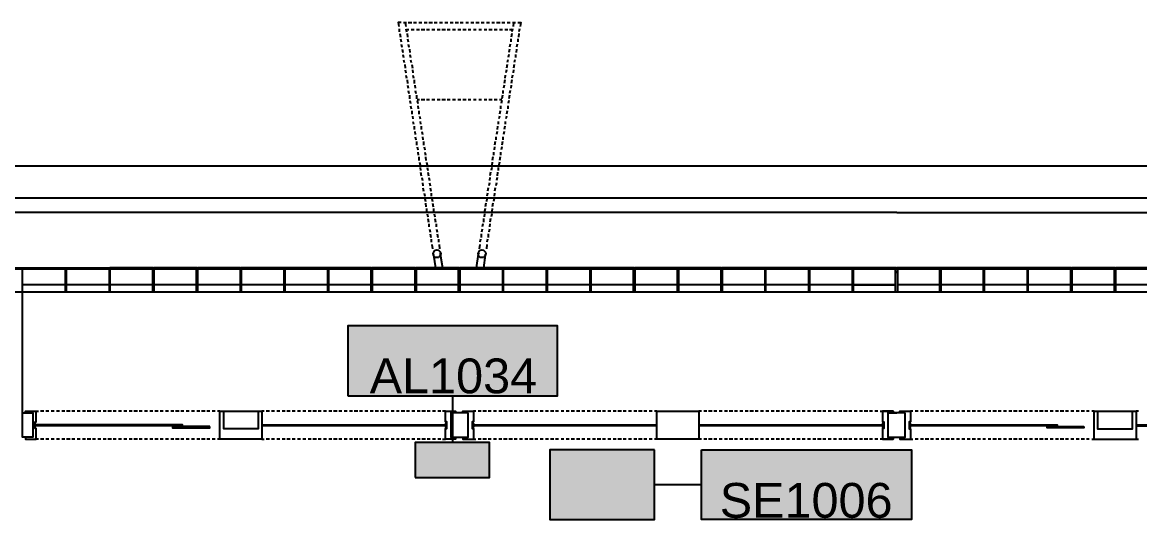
# Model space of a CAD drawing. Header units: inches. Extents: x 6 to 332, y 4 to 234.
# Drawn here: x 79.01 to 110.96, y 142.22 to 156.42 of the extents above; entities that cross this region are included whole.
import ezdxf

# ---------------------------------------------------------------- set-up
doc = ezdxf.new("R2010")
doc.units = ezdxf.units.IN
doc.header["$MEASUREMENT"] = 0
for name, color, linetype, true_color in [('PDF_BASE', 7, 'Continuous', 0x767676), ('PDF_COM_ALIMENTAÇÃO', 7, 'Continuous', 0xbe1e2d), ('PDF_COM_SERVIÇOS', 7, 'Continuous', 0x7bc143), ('PDF_Text', 7, 'Continuous', 0x767676)]:
    doc.layers.add(name, color=color, linetype=linetype, true_color=true_color)
doc.styles.add('PDF Arial', font='arial.ttf')

msp = doc.modelspace()

# ---------------------------------------------------------------- linework, layer by layer
at = {"layer": 'PDF_BASE', "lineweight": 25}
for points in [[(89.842, 156.423), (89.757, 156.423), (89.774, 156.305)], [(89.791, 156.237), (89.791, 156.152)], [(89.91, 156.423), (89.994, 156.423)], [(89.96, 156.423), (89.977, 156.305)], [(89.977, 156.237), (89.994, 156.152)], [(89.994, 156.22), (90.062, 156.22)], [(90.045, 156.423), (90.147, 156.423)], [(90.13, 156.22), (90.214, 156.22)], [(90.198, 156.423), (90.282, 156.423)], [(90.282, 156.22), (90.367, 156.22)], [(90.35, 156.423), (90.435, 156.423)], [(90.418, 156.22), (90.519, 156.22)], [(90.502, 156.423), (90.587, 156.423)], [(90.57, 156.22), (90.655, 156.22)], [(90.638, 156.423), (90.739, 156.423)], [(90.722, 156.22), (90.807, 156.22)], [(90.79, 156.423), (90.875, 156.423)], [(90.875, 156.22), (90.96, 156.22)], [(90.943, 156.423), (91.027, 156.423)], [(91.01, 156.22), (91.112, 156.22)], [(91.095, 156.423), (91.18, 156.423)], [(91.163, 156.22), (91.247, 156.22)], [(91.247, 156.423), (91.332, 156.423)], [(91.315, 156.22), (91.4, 156.22)], [(91.383, 156.423), (91.484, 156.423)], [(91.468, 156.22), (91.552, 156.22)], [(91.535, 156.423), (91.62, 156.423)], [(91.603, 156.22), (91.705, 156.22)], [(91.688, 156.423), (91.772, 156.423)], [(91.755, 156.22), (91.84, 156.22)], [(91.84, 156.423), (91.925, 156.423)], [(91.908, 156.22), (91.992, 156.22)], [(91.975, 156.423), (92.077, 156.423)], [(92.06, 156.22), (92.145, 156.22)], [(92.128, 156.423), (92.213, 156.423)], [(92.213, 156.22), (92.297, 156.22)], [(92.28, 156.423), (92.365, 156.423)], [(92.348, 156.22), (92.45, 156.22)], [(92.433, 156.423), (92.517, 156.423)], [(92.5, 156.22), (92.585, 156.22)], [(92.568, 156.423), (92.67, 156.423)], [(92.653, 156.22), (92.737, 156.22)], [(92.721, 156.423), (92.805, 156.423)], [(92.805, 156.22), (92.89, 156.22)], [(92.873, 156.423), (92.958, 156.423)], [(92.941, 156.22), (93.025, 156.22)], [(93.025, 156.237), (93.008, 156.152)], [(93.025, 156.423), (93.11, 156.423)], [(93.059, 156.423), (93.042, 156.305)], [(93.178, 156.423), (93.262, 156.423), (93.245, 156.305)], [(93.229, 156.237), (93.212, 156.152)], [(89.808, 156.102), (89.825, 156)], [(89.825, 155.949), (89.842, 155.864)], [(90.011, 156.102), (90.028, 156)], [(90.028, 155.949), (90.045, 155.864)], [(92.975, 155.949), (92.975, 155.864)], [(93.008, 156.102), (92.991, 156)], [(93.178, 155.949), (93.178, 155.864)], [(93.212, 156.102), (93.195, 156)], [(89.842, 155.797), (89.859, 155.712)], [(89.876, 155.661), (89.893, 155.56)], [(90.045, 155.797), (90.062, 155.712)], [(90.079, 155.661), (90.096, 155.56)], [(92.941, 155.661), (92.924, 155.56)], [(92.958, 155.797), (92.941, 155.712)], [(93.144, 155.661), (93.127, 155.56)], [(93.161, 155.797), (93.144, 155.712)], [(89.893, 155.509), (89.91, 155.424)], [(89.91, 155.356), (89.927, 155.272)], [(90.096, 155.509), (90.113, 155.424)], [(90.113, 155.356), (90.13, 155.272)], [(92.89, 155.356), (92.873, 155.272)], [(92.924, 155.509), (92.907, 155.424)], [(93.093, 155.356), (93.076, 155.272)], [(93.11, 155.509), (93.11, 155.424)], [(89.944, 155.221), (89.96, 155.119)], [(89.96, 155.069), (89.977, 154.984)], [(90.147, 155.221), (90.164, 155.119)], [(90.164, 155.069), (90.181, 154.984)], [(92.856, 155.069), (92.839, 154.984)], [(92.873, 155.221), (92.856, 155.119)], [(93.059, 155.069), (93.042, 154.984)], [(93.076, 155.221), (93.059, 155.119)], [(89.977, 154.916), (89.994, 154.832)], [(90.011, 154.781), (90.028, 154.679)], [(90.028, 154.628), (90.045, 154.544)], [(90.181, 154.916), (90.198, 154.832)], [(90.214, 154.781), (90.214, 154.679)], [(90.231, 154.628), (90.248, 154.544)], [(92.788, 154.628), (92.771, 154.544)], [(92.805, 154.781), (92.788, 154.679)], [(92.822, 154.916), (92.805, 154.832)], [(92.991, 154.628), (92.975, 154.544)], [(93.008, 154.781), (92.991, 154.679)], [(93.025, 154.916), (93.008, 154.832)], [(90.045, 154.476), (90.062, 154.391)], [(90.079, 154.34), (90.079, 154.239)], [(90.248, 154.476), (90.265, 154.391)], [(90.282, 154.34), (90.282, 154.239)], [(92.737, 154.34), (92.721, 154.239)], [(92.754, 154.476), (92.754, 154.391)], [(92.941, 154.34), (92.924, 154.239)], [(92.958, 154.476), (92.941, 154.391)], [(90.096, 154.188), (90.113, 154.103)], [(90.113, 154.036), (90.13, 153.951)], [(90.299, 154.222), (90.367, 154.222)], [(90.299, 154.188), (90.316, 154.103)], [(90.316, 154.036), (90.333, 153.951)], [(90.418, 154.222), (90.519, 154.222)], [(90.57, 154.222), (90.655, 154.222)], [(90.722, 154.222), (90.807, 154.222)], [(90.875, 154.222), (90.96, 154.222)], [(91.01, 154.222), (91.112, 154.222)], [(91.163, 154.222), (91.247, 154.222)], [(91.315, 154.222), (91.4, 154.222)], [(91.468, 154.222), (91.552, 154.222)], [(91.603, 154.222), (91.705, 154.222)], [(91.755, 154.222), (91.84, 154.222)], [(91.908, 154.222), (91.992, 154.222)], [(92.06, 154.222), (92.145, 154.222)], [(92.213, 154.222), (92.297, 154.222)], [(92.348, 154.222), (92.45, 154.222)], [(92.5, 154.222), (92.585, 154.222)], [(92.653, 154.222), (92.721, 154.222)], [(92.687, 154.036), (92.687, 153.951)], [(92.721, 154.188), (92.704, 154.103)], [(92.89, 154.036), (92.89, 153.951)], [(92.924, 154.188), (92.907, 154.103)], [(90.147, 153.9), (90.147, 153.799)], [(90.164, 153.748), (90.181, 153.663)], [(90.35, 153.9), (90.35, 153.799)], [(90.367, 153.748), (90.384, 153.663)], [(92.653, 153.748), (92.636, 153.663)], [(92.67, 153.9), (92.653, 153.799)], [(92.856, 153.748), (92.839, 153.663)], [(92.873, 153.9), (92.856, 153.799)], [(90.181, 153.595), (90.198, 153.511)], [(90.214, 153.46), (90.214, 153.358)], [(90.384, 153.595), (90.401, 153.511)], [(90.418, 153.46), (90.418, 153.358)], [(92.602, 153.46), (92.585, 153.358)], [(92.619, 153.595), (92.619, 153.511)], [(92.805, 153.46), (92.788, 153.358)], [(92.822, 153.595), (92.822, 153.511)], [(90.231, 153.308), (90.248, 153.223)], [(90.248, 153.155), (90.265, 153.07)], [(90.282, 153.02), (90.282, 152.918)], [(90.435, 153.308), (90.452, 153.223)], [(90.452, 153.155), (90.468, 153.07)], [(90.485, 153.02), (90.485, 152.918)], [(92.534, 153.02), (92.517, 152.918)], [(92.551, 153.155), (92.551, 153.07)], [(92.585, 153.308), (92.568, 153.223)], [(92.737, 153.02), (92.721, 152.918)], [(92.754, 153.155), (92.754, 153.07)], [(92.788, 153.308), (92.771, 153.223)], [(90.299, 152.867), (90.316, 152.783)], [(90.316, 152.715), (90.333, 152.63)], [(90.502, 152.867), (90.519, 152.783)], [(90.519, 152.715), (90.536, 152.63)], [(92.483, 152.715), (92.483, 152.63)], [(92.517, 152.867), (92.5, 152.783)], [(92.687, 152.715), (92.687, 152.63)], [(92.721, 152.867), (92.704, 152.783)], [(90.35, 152.579), (90.35, 152.478)], [(90.367, 152.427), (90.384, 152.342)], [(90.536, 152.579), (90.553, 152.478)], [(90.57, 152.427), (90.587, 152.342)], [(92.45, 152.427), (92.433, 152.342)], [(92.467, 152.579), (92.45, 152.478)], [(92.653, 152.427), (92.636, 152.342)], [(92.67, 152.579), (92.653, 152.478)], [(29.204, 152.325), (104.015, 152.325), (166.499, 152.325), (228.999, 152.325), (303.793, 152.325)], [(90.384, 152.275), (90.401, 152.19)], [(90.401, 152.139), (90.418, 152.038)], [(90.587, 152.275), (90.604, 152.19)], [(90.604, 152.139), (90.621, 152.038)], [(92.399, 152.139), (92.382, 152.038)], [(92.433, 152.275), (92.416, 152.19)], [(92.602, 152.139), (92.585, 152.038)], [(92.619, 152.275), (92.619, 152.19)], [(90.435, 151.987), (90.452, 151.902)], [(90.452, 151.834), (90.468, 151.75)], [(90.638, 151.987), (90.655, 151.902)], [(90.655, 151.834), (90.672, 151.75)], [(92.365, 151.834), (92.348, 151.75)], [(92.382, 151.987), (92.365, 151.902)], [(92.568, 151.834), (92.551, 151.75)], [(92.585, 151.987), (92.568, 151.902)], [(90.468, 151.699), (90.485, 151.597)], [(90.502, 151.546), (90.519, 151.462)], [(90.672, 151.699), (90.689, 151.597)], [(90.706, 151.546), (90.706, 151.462)], [(92.314, 151.546), (92.297, 151.462)], [(92.331, 151.699), (92.314, 151.597)], [(92.517, 151.546), (92.5, 151.462)], [(92.534, 151.699), (92.517, 151.597)], [(65.187, 151.411), (104.015, 151.411), (134.071, 151.411)], [(90.519, 151.394), (90.536, 151.309)], [(90.536, 151.259), (90.553, 151.157)], [(90.57, 151.106), (90.57, 151.022)], [(90.722, 151.394), (90.739, 151.309)], [(90.739, 151.259), (90.756, 151.157)], [(90.773, 151.106), (90.773, 151.022)], [(92.246, 151.106), (92.229, 151.022)], [(92.263, 151.259), (92.246, 151.157)], [(92.297, 151.394), (92.28, 151.309)], [(92.45, 151.106), (92.433, 151.022)], [(92.467, 151.259), (92.45, 151.157)], [(92.5, 151.394), (92.483, 151.309)], [(29.204, 151.005), (104.015, 151.005)], [(90.587, 150.954), (90.604, 150.869)], [(90.604, 150.818), (90.621, 150.717)], [(90.79, 150.954), (90.807, 150.869)], [(90.807, 150.818), (90.824, 150.717)], [(92.196, 150.818), (92.196, 150.717)], [(92.229, 150.954), (92.213, 150.869)], [(92.399, 150.818), (92.382, 150.717)], [(92.433, 150.954), (92.416, 150.869)], [(104.015, 150.988), (166.499, 150.988), (228.999, 150.988), (303.793, 150.988)], [(90.638, 150.666), (90.638, 150.581)], [(90.655, 150.514), (90.672, 150.429)], [(90.841, 150.666), (90.841, 150.581)], [(90.858, 150.514), (90.875, 150.429)], [(92.162, 150.514), (92.145, 150.429)], [(92.179, 150.666), (92.162, 150.581)], [(92.365, 150.514), (92.348, 150.429)], [(92.382, 150.666), (92.365, 150.581)], [(90.672, 150.378), (90.689, 150.277)], [(90.706, 150.226), (90.706, 150.141)], [(90.875, 150.378), (90.892, 150.277)], [(90.909, 150.226), (90.909, 150.141)], [(92.111, 150.226), (92.094, 150.141)], [(92.128, 150.378), (92.128, 150.277)], [(92.314, 150.226), (92.297, 150.141)], [(92.331, 150.378), (92.331, 150.277)], [(90.722, 150.073), (90.739, 149.955)], [(90.926, 150.073), (90.943, 149.955)], [(90.96, 149.836), (90.96, 149.802), (91.027, 149.413)], [(92.06, 149.836), (92.043, 149.802), (91.992, 149.413)], [(92.094, 150.073), (92.077, 149.955)], [(92.297, 150.073), (92.28, 149.955)], [(90.756, 149.802), (90.773, 149.769), (90.824, 149.413)], [(92.246, 149.802), (92.246, 149.769), (92.196, 149.413)], [(65.187, 149.379), (104.032, 149.379), (104.032, 148.719), (29.204, 148.719)], [(77.769, 148.719), (77.769, 149.379), (77.769, 149.413), (79.005, 149.413), (79.005, 149.379), (79.005, 149.413), (80.258, 149.413), (80.258, 149.379), (80.258, 149.413), (81.494, 149.413), (81.494, 149.379), (81.494, 148.719)], [(79.022, 149.294), (78.988, 149.294)], [(79.022, 145.264), (79.309, 145.264), (79.309, 144.57), (79.022, 144.57), (79.022, 148.719), (79.022, 149.379)], [(80.241, 149.379), (80.241, 148.719)], [(80.275, 149.294), (80.241, 149.294)], [(80.275, 148.719), (80.275, 149.379)], [(81.528, 149.294), (81.494, 149.294)], [(82.747, 149.379), (82.747, 149.413), (81.511, 149.413), (81.511, 149.379)], [(81.528, 148.719), (81.528, 149.379)], [(82.73, 149.379), (82.73, 148.719)], [(82.781, 149.294), (82.73, 149.294)], [(84, 149.379), (84, 149.413), (82.764, 149.413), (82.764, 149.379)], [(82.781, 148.719), (82.781, 149.379)], [(83.983, 149.379), (83.983, 148.719)], [(84.034, 149.294), (83.983, 149.294)], [(85.253, 149.379), (85.253, 149.413), (84.017, 149.413), (84.017, 149.379)], [(84.034, 148.719), (84.034, 149.379)], [(85.236, 149.379), (85.236, 148.719)], [(85.27, 149.294), (85.236, 149.294)], [(88.995, 149.379), (88.995, 149.413), (87.759, 149.413), (87.759, 149.379), (87.759, 149.413), (86.506, 149.413), (86.506, 149.379), (86.506, 149.413), (85.27, 149.413), (85.27, 149.379), (85.27, 148.719)], [(86.489, 149.379), (86.489, 148.719)], [(86.523, 149.294), (86.489, 149.294)], [(86.523, 148.719), (86.523, 149.379)], [(87.742, 149.379), (87.742, 148.719)], [(87.776, 149.294), (87.742, 149.294)], [(87.776, 148.719), (87.776, 149.379)], [(88.978, 149.379), (88.978, 148.719)], [(89.029, 149.294), (88.978, 149.294)], [(90.248, 149.379), (90.248, 149.413), (89.012, 149.413), (89.012, 149.379)], [(89.029, 148.719), (89.029, 149.379)], [(90.231, 149.379), (90.231, 148.719)], [(90.282, 149.294), (90.231, 149.294)], [(91.501, 149.379), (91.501, 149.413), (90.265, 149.413), (90.265, 149.379)], [(90.282, 148.719), (90.282, 149.379)], [(91.484, 148.719), (91.484, 149.379)], [(91.518, 149.294), (91.484, 149.294)], [(95.244, 148.719), (95.244, 149.379), (95.244, 149.413), (94.007, 149.413), (94.007, 149.379), (94.007, 149.413), (92.754, 149.413), (92.754, 149.379), (92.754, 149.413), (91.518, 149.413), (91.518, 149.379), (91.518, 148.719)], [(92.737, 149.379), (92.737, 148.719)], [(92.771, 149.294), (92.737, 149.294)], [(92.771, 148.719), (92.771, 149.379)], [(93.991, 149.379), (93.991, 148.719)], [(94.024, 149.294), (93.991, 149.294)], [(94.024, 148.719), (94.024, 149.379)], [(95.277, 149.294), (95.244, 149.294)], [(96.497, 149.379), (96.497, 149.413), (95.261, 149.413), (95.261, 149.379)], [(95.277, 148.719), (95.277, 149.379)], [(96.48, 149.379), (96.48, 148.719)], [(96.531, 149.294), (96.48, 149.294)], [(97.75, 149.379), (97.75, 149.413), (96.514, 149.413), (96.514, 149.379)], [(96.531, 148.719), (96.531, 149.379)], [(97.733, 149.379), (97.733, 148.719)], [(97.784, 149.294), (97.733, 149.294)], [(99.003, 149.379), (99.003, 149.413), (97.767, 149.413), (97.767, 149.379)], [(97.784, 148.719), (97.784, 149.379)], [(98.986, 149.379), (98.986, 148.719)], [(99.02, 149.294), (98.986, 149.294)], [(102.745, 148.719), (102.745, 149.379), (102.745, 149.413), (101.509, 149.413), (101.509, 149.379), (101.509, 149.413), (100.256, 149.413), (100.256, 149.379), (100.256, 149.413), (99.02, 149.413), (99.02, 149.379), (99.02, 148.719)], [(100.239, 149.379), (100.239, 148.719)], [(100.273, 149.294), (100.239, 149.294)], [(100.273, 148.719), (100.273, 149.379)], [(101.492, 149.379), (101.492, 148.719)], [(101.526, 149.294), (101.492, 149.294)], [(101.526, 148.719), (101.526, 149.379)], [(102.779, 149.294), (102.745, 149.294)], [(103.998, 149.379), (103.998, 149.413), (102.762, 149.413), (102.762, 149.379), (134.071, 149.379)], [(103.998, 149.413), (102.762, 149.413), (102.762, 149.379)], [(102.779, 148.719), (102.779, 149.379)], [(166.515, 148.719), (103.981, 148.719), (103.981, 149.379)], [(104.032, 149.294), (103.981, 149.294)], [(104.032, 149.277), (103.981, 149.277)], [(105.251, 149.379), (105.251, 149.413), (104.015, 149.413), (104.015, 149.379)], [(105.234, 149.379), (105.234, 148.719)], [(105.285, 149.277), (105.234, 149.277)], [(108.993, 148.719), (108.993, 149.379), (108.993, 149.413), (107.757, 149.413), (107.757, 149.379), (107.757, 149.413), (106.504, 149.413), (106.504, 149.379), (106.504, 149.413), (105.268, 149.413), (105.268, 149.379)], [(105.285, 148.719), (105.285, 149.379)], [(106.487, 149.379), (106.487, 148.719)], [(106.521, 149.277), (106.487, 149.277)], [(106.521, 148.719), (106.521, 149.379)], [(107.74, 149.379), (107.74, 148.719)], [(107.774, 149.277), (107.74, 149.277)], [(107.774, 148.719), (107.774, 149.379)], [(109.027, 149.277), (108.993, 149.277)], [(110.246, 149.379), (110.246, 149.413), (109.01, 149.413), (109.01, 149.379)], [(109.027, 148.719), (109.027, 149.379)], [(110.229, 149.379), (110.229, 148.719)], [(110.28, 149.277), (110.229, 149.277)], [(111.499, 149.379), (111.499, 149.413), (110.263, 149.413), (110.263, 149.379)], [(110.28, 148.719), (110.28, 149.379)], [(80.241, 148.922), (79.022, 148.922)], [(81.494, 148.922), (80.275, 148.922)], [(82.73, 148.922), (81.528, 148.922)], [(83.983, 148.922), (82.781, 148.922)], [(85.236, 148.922), (84.034, 148.922)], [(86.489, 148.922), (85.27, 148.922)], [(87.742, 148.922), (86.523, 148.922)], [(88.978, 148.922), (87.776, 148.922)], [(90.231, 148.922), (89.029, 148.922)], [(91.484, 148.922), (90.282, 148.922)], [(92.737, 148.922), (91.518, 148.922)], [(93.991, 148.922), (92.771, 148.922)], [(95.244, 148.922), (94.024, 148.922)], [(96.48, 148.922), (95.277, 148.922)], [(97.733, 148.922), (96.531, 148.922)], [(98.986, 148.922), (97.784, 148.922)], [(100.239, 148.922), (99.02, 148.922)], [(101.492, 148.922), (100.273, 148.922)], [(102.745, 148.922), (101.526, 148.922)], [(105.234, 148.922), (104.032, 148.922)], [(106.487, 148.922), (105.285, 148.922)], [(107.74, 148.922), (106.521, 148.922)], [(108.993, 148.922), (107.774, 148.922)], [(110.229, 148.922), (109.027, 148.922)], [(111.483, 148.922), (110.28, 148.922)], [(79.106, 145.264), (79.106, 145.315), (79.411, 145.315)], [(79.479, 144.519), (79.411, 144.519), (79.411, 144.824), (79.377, 144.824), (79.377, 145.01), (79.411, 145.01), (79.411, 145.315), (79.479, 145.315)], [(79.631, 145.315), (79.53, 145.315)], [(79.767, 145.315), (79.682, 145.315)], [(79.919, 145.315), (79.834, 145.315)], [(80.071, 145.315), (79.987, 145.315)], [(80.224, 145.315), (80.139, 145.315)], [(80.376, 145.315), (80.275, 145.315)], [(80.512, 145.315), (80.427, 145.315)], [(80.664, 145.315), (80.579, 145.315)], [(80.817, 145.315), (80.732, 145.315)], [(80.969, 145.315), (80.867, 145.315)], [(81.104, 145.315), (81.02, 145.315)], [(81.257, 145.315), (81.172, 145.315)], [(81.409, 145.315), (81.325, 145.315)], [(81.562, 145.315), (81.46, 145.315)], [(81.697, 145.315), (81.612, 145.315)], [(81.849, 145.315), (81.765, 145.315)], [(82.002, 145.315), (81.917, 145.315)], [(82.154, 145.315), (82.07, 145.315)], [(82.307, 145.315), (82.205, 145.315)], [(82.442, 145.315), (82.357, 145.315)], [(82.595, 145.315), (82.51, 145.315)], [(82.747, 145.315), (82.662, 145.315)], [(82.899, 145.315), (82.798, 145.315)], [(83.035, 145.315), (82.95, 145.315)], [(83.187, 145.315), (83.103, 145.315)], [(83.34, 145.315), (83.255, 145.315)], [(83.492, 145.315), (83.39, 145.315)], [(83.627, 145.315), (83.543, 145.315)], [(83.78, 145.315), (83.695, 145.315)], [(83.932, 145.315), (83.848, 145.315)], [(84.085, 145.315), (84, 145.315)], [(84.237, 145.315), (84.135, 145.315)], [(84.372, 145.315), (84.288, 145.315)], [(84.525, 145.315), (84.44, 145.315)], [(85.863, 144.519), (84.66, 144.519), (84.66, 145.315), (84.593, 145.315)], [(84.66, 145.315), (85.863, 145.315)], [(84.762, 145.315), (84.762, 144.824), (85.761, 144.824), (85.761, 145.315)], [(85.93, 145.315), (85.863, 145.315), (85.863, 144.519), (85.93, 144.519)], [(86.083, 145.315), (85.981, 145.315)], [(86.218, 145.315), (86.134, 145.315)], [(86.371, 145.315), (86.286, 145.315)], [(86.523, 145.315), (86.438, 145.315)], [(86.675, 145.315), (86.574, 145.315)], [(86.811, 145.315), (86.726, 145.315)], [(86.963, 145.315), (86.879, 145.315)], [(87.116, 145.315), (87.031, 145.315)], [(87.268, 145.315), (87.183, 145.315)], [(87.42, 145.315), (87.319, 145.315)], [(87.556, 145.315), (87.471, 145.315)], [(87.708, 145.315), (87.624, 145.315)], [(87.861, 145.315), (87.776, 145.315)], [(88.013, 145.315), (87.912, 145.315)], [(88.149, 145.315), (88.064, 145.315)], [(88.301, 145.315), (88.216, 145.315)], [(88.453, 145.315), (88.369, 145.315)], [(88.606, 145.315), (88.504, 145.315)], [(88.741, 145.315), (88.657, 145.315)], [(88.894, 145.315), (88.809, 145.315)], [(89.046, 145.315), (88.961, 145.315)], [(89.198, 145.315), (89.097, 145.315)], [(89.351, 145.315), (89.249, 145.315)], [(89.486, 145.315), (89.402, 145.315)], [(89.639, 145.315), (89.554, 145.315)], [(89.791, 145.315), (89.706, 145.315)], [(89.944, 145.315), (89.842, 145.315)], [(90.079, 145.315), (89.994, 145.315)], [(90.231, 145.315), (90.147, 145.315)], [(90.384, 145.315), (90.299, 145.315)], [(90.536, 145.315), (90.435, 145.315)], [(90.672, 145.315), (90.587, 145.315)], [(90.824, 145.315), (90.739, 145.315)], [(90.976, 145.315), (90.892, 145.315)], [(91.027, 144.519), (91.112, 144.519), (91.112, 144.824), (91.146, 144.824), (91.146, 145.01), (91.112, 145.01), (91.112, 145.315), (91.027, 145.315)], [(91.112, 145.315), (91.4, 145.315), (91.4, 145.264)], [(91.603, 145.264), (91.603, 145.315), (91.908, 145.315)], [(91.975, 145.315), (91.908, 145.315), (91.908, 145.01), (91.874, 145.01), (91.874, 144.824), (91.908, 144.824), (91.908, 144.519), (91.975, 144.519)], [(92.128, 145.315), (92.043, 145.315)], [(92.28, 145.315), (92.179, 145.315)], [(92.416, 145.315), (92.331, 145.315)], [(92.568, 145.315), (92.483, 145.315)], [(92.721, 145.315), (92.636, 145.315)], [(92.873, 145.315), (92.771, 145.315)], [(93.025, 145.315), (92.924, 145.315)], [(93.161, 145.315), (93.076, 145.315)], [(93.313, 145.315), (93.229, 145.315)], [(93.466, 145.315), (93.381, 145.315)], [(93.618, 145.315), (93.516, 145.315)], [(93.753, 145.315), (93.669, 145.315)], [(93.906, 145.315), (93.821, 145.315)], [(94.058, 145.315), (93.974, 145.315)], [(94.211, 145.315), (94.109, 145.315)], [(94.346, 145.315), (94.261, 145.315)], [(94.499, 145.315), (94.414, 145.315)], [(94.651, 145.315), (94.566, 145.315)], [(94.803, 145.315), (94.702, 145.315)], [(94.956, 145.315), (94.854, 145.315)], [(95.091, 145.315), (95.007, 145.315)], [(95.244, 145.315), (95.159, 145.315)], [(95.396, 145.315), (95.311, 145.315)], [(95.548, 145.315), (95.447, 145.315)], [(95.684, 145.315), (95.599, 145.315)], [(95.836, 145.315), (95.752, 145.315)], [(95.989, 145.315), (95.904, 145.315)], [(96.141, 145.315), (96.039, 145.315)], [(96.277, 145.315), (96.192, 145.315)], [(96.429, 145.315), (96.344, 145.315)], [(96.581, 145.315), (96.497, 145.315)], [(96.734, 145.315), (96.632, 145.315)], [(96.869, 145.315), (96.785, 145.315)], [(97.022, 145.315), (96.937, 145.315)], [(98.427, 145.315), (98.359, 145.315), (98.359, 144.519), (97.157, 144.519), (97.089, 144.519)], [(97.157, 144.519), (97.157, 145.315), (97.089, 145.315)], [(97.157, 145.315), (98.359, 145.315)], [(98.579, 145.315), (98.495, 145.315)], [(98.732, 145.315), (98.63, 145.315)], [(98.867, 145.315), (98.783, 145.315)], [(99.02, 145.315), (98.935, 145.315)], [(99.172, 145.315), (99.087, 145.315)], [(99.325, 145.315), (99.223, 145.315)], [(99.46, 145.315), (99.375, 145.315)], [(99.612, 145.315), (99.528, 145.315)], [(99.765, 145.315), (99.68, 145.315)], [(99.917, 145.315), (99.816, 145.315)], [(100.053, 145.315), (99.968, 145.315)], [(100.205, 145.315), (100.12, 145.315)], [(100.357, 145.315), (100.273, 145.315)], [(100.51, 145.315), (100.425, 145.315)], [(100.662, 145.315), (100.561, 145.315)], [(100.798, 145.315), (100.713, 145.315)], [(100.95, 145.315), (100.865, 145.315)], [(101.102, 145.315), (101.018, 145.315)], [(101.255, 145.315), (101.153, 145.315)], [(101.39, 145.315), (101.306, 145.315)], [(101.543, 145.315), (101.458, 145.315)], [(101.695, 145.315), (101.61, 145.315)], [(101.848, 145.315), (101.746, 145.315)], [(101.983, 145.315), (101.898, 145.315)], [(102.135, 145.315), (102.051, 145.315)], [(102.288, 145.315), (102.203, 145.315)], [(102.44, 145.315), (102.356, 145.315)], [(102.593, 145.315), (102.491, 145.315)], [(102.728, 145.315), (102.643, 145.315)], [(102.88, 145.315), (102.796, 145.315)], [(103.033, 145.315), (102.948, 145.315)], [(103.185, 145.315), (103.084, 145.315)], [(103.321, 145.315), (103.236, 145.315)], [(103.473, 145.315), (103.388, 145.315)], [(103.541, 145.315), (103.609, 145.315), (103.913, 145.315), (103.913, 145.264), (103.913, 145.315), (103.609, 145.315), (103.609, 145.01), (103.642, 145.01), (103.642, 144.824), (103.609, 144.824), (103.609, 144.519), (103.541, 144.519)], [(103.761, 145.264), (104.015, 145.264)], [(104.1, 145.264), (104.1, 145.315), (104.404, 145.315)], [(104.472, 145.315), (104.404, 145.315), (104.404, 145.01), (104.371, 145.01), (104.371, 144.807), (104.404, 144.807), (104.404, 144.519), (104.472, 144.519)], [(104.625, 145.315), (104.54, 145.315)], [(104.777, 145.315), (104.692, 145.315)], [(104.929, 145.315), (104.828, 145.315)], [(105.065, 145.315), (104.98, 145.315)], [(105.217, 145.315), (105.133, 145.315)], [(105.37, 145.315), (105.285, 145.315)], [(105.522, 145.315), (105.42, 145.315)], [(105.658, 145.315), (105.573, 145.315)], [(105.81, 145.315), (105.725, 145.315)], [(105.962, 145.315), (105.878, 145.315)], [(106.115, 145.315), (106.03, 145.315)], [(106.267, 145.315), (106.166, 145.315)], [(106.403, 145.315), (106.318, 145.315)], [(106.555, 145.315), (106.47, 145.315)], [(106.707, 145.315), (106.623, 145.315)], [(106.86, 145.315), (106.758, 145.315)], [(106.995, 145.315), (106.911, 145.315)], [(107.148, 145.315), (107.063, 145.315)], [(107.3, 145.315), (107.215, 145.315)], [(107.452, 145.315), (107.351, 145.315)], [(107.588, 145.315), (107.503, 145.315)], [(107.74, 145.315), (107.656, 145.315)], [(107.893, 145.315), (107.808, 145.315)], [(108.045, 145.315), (107.96, 145.315)], [(108.198, 145.315), (108.096, 145.315)], [(108.333, 145.315), (108.248, 145.315)], [(108.485, 145.315), (108.401, 145.315)], [(108.638, 145.315), (108.553, 145.315)], [(108.79, 145.315), (108.689, 145.315)], [(108.926, 145.315), (108.841, 145.315)], [(109.078, 145.315), (108.993, 145.315)], [(109.23, 145.315), (109.146, 145.315)], [(109.383, 145.315), (109.281, 145.315)], [(109.518, 145.315), (109.434, 145.315)], [(109.586, 144.519), (109.654, 144.519), (109.654, 145.315), (109.586, 145.315)], [(109.654, 145.315), (110.856, 145.315)], [(109.755, 145.315), (109.755, 144.807), (110.754, 144.807), (110.754, 145.315)], [(110.924, 145.315), (110.856, 145.315), (110.856, 144.519), (110.924, 144.519)], [(79.377, 144.909), (83.594, 144.909), (83.594, 144.926), (79.377, 144.926)], [(80.427, 144.926), (80.427, 144.909)], [(81.494, 144.926), (81.494, 144.909)], [(82.544, 144.926), (82.544, 144.909)], [(85.863, 144.926), (91.112, 144.926)], [(85.863, 144.909), (91.112, 144.909)], [(86.912, 144.926), (86.912, 144.909)], [(87.962, 144.926), (87.962, 144.909)], [(89.029, 144.926), (89.029, 144.909)], [(90.079, 144.926), (90.079, 144.909)], [(91.146, 144.959), (91.112, 144.959), (91.112, 144.858), (91.146, 144.858)], [(91.874, 144.959), (91.908, 144.959), (91.908, 144.858), (91.874, 144.858)], [(91.908, 144.926), (97.157, 144.926)], [(91.908, 144.909), (97.157, 144.909)], [(92.924, 144.926), (92.924, 144.909)], [(93.991, 144.926), (93.991, 144.909)], [(95.04, 144.926), (95.04, 144.909)], [(96.107, 144.926), (96.107, 144.909)], [(98.359, 144.926), (103.609, 144.926)], [(98.359, 144.909), (103.609, 144.909)], [(99.409, 144.926), (99.409, 144.909)], [(100.476, 144.926), (100.476, 144.909)], [(101.526, 144.926), (101.526, 144.909)], [(102.576, 144.926), (102.576, 144.909)], [(103.642, 144.959), (103.609, 144.959), (103.609, 144.858), (103.642, 144.858)], [(104.371, 144.858), (104.404, 144.858), (104.404, 144.959), (104.371, 144.959)], [(104.404, 144.926), (108.604, 144.926), (108.604, 144.892), (104.404, 144.892)], [(105.437, 144.926), (105.437, 144.892)], [(106.487, 144.926), (106.487, 144.892)], [(107.537, 144.926), (107.537, 144.892)], [(110.856, 144.926), (116.105, 144.926)], [(110.856, 144.892), (116.105, 144.892)], [(79.106, 144.57), (79.106, 144.519), (79.411, 144.519)], [(79.631, 144.519), (79.53, 144.519)], [(79.767, 144.519), (79.682, 144.519)], [(79.919, 144.519), (79.834, 144.519)], [(80.071, 144.519), (79.987, 144.519)], [(80.224, 144.519), (80.139, 144.519)], [(80.376, 144.519), (80.275, 144.519)], [(80.512, 144.519), (80.427, 144.519)], [(80.664, 144.519), (80.579, 144.519)], [(80.817, 144.519), (80.732, 144.519)], [(80.969, 144.519), (80.867, 144.519)], [(81.104, 144.519), (81.02, 144.519)], [(81.257, 144.519), (81.172, 144.519)], [(81.409, 144.519), (81.325, 144.519)], [(81.562, 144.519), (81.46, 144.519)], [(81.697, 144.519), (81.612, 144.519)], [(81.849, 144.519), (81.765, 144.519)], [(82.002, 144.519), (81.917, 144.519)], [(82.154, 144.519), (82.07, 144.519)], [(82.307, 144.519), (82.205, 144.519)], [(82.442, 144.519), (82.357, 144.519)], [(82.595, 144.519), (82.51, 144.519)], [(82.747, 144.519), (82.662, 144.519)], [(82.899, 144.519), (82.798, 144.519)], [(83.035, 144.519), (82.95, 144.519)], [(83.187, 144.519), (83.103, 144.519)], [(83.34, 144.519), (83.255, 144.519)], [(83.492, 144.519), (83.39, 144.519)], [(83.627, 144.519), (83.543, 144.519)], [(83.78, 144.519), (83.695, 144.519)], [(83.932, 144.519), (83.848, 144.519)], [(84.085, 144.519), (84, 144.519)], [(84.237, 144.519), (84.135, 144.519)], [(84.372, 144.519), (84.288, 144.519)], [(84.525, 144.519), (84.44, 144.519)], [(84.66, 144.519), (84.593, 144.519)], [(86.083, 144.519), (85.981, 144.519)], [(86.218, 144.519), (86.134, 144.519)], [(86.371, 144.519), (86.286, 144.519)], [(86.523, 144.519), (86.438, 144.519)], [(86.675, 144.519), (86.574, 144.519)], [(86.811, 144.519), (86.726, 144.519)], [(86.963, 144.519), (86.879, 144.519)], [(87.116, 144.519), (87.031, 144.519)], [(87.268, 144.519), (87.183, 144.519)], [(87.42, 144.519), (87.319, 144.519)], [(87.556, 144.519), (87.471, 144.519)], [(87.708, 144.519), (87.624, 144.519)], [(87.861, 144.519), (87.776, 144.519)], [(88.013, 144.519), (87.912, 144.519)], [(88.149, 144.519), (88.064, 144.519)], [(88.301, 144.519), (88.216, 144.519)], [(88.453, 144.519), (88.369, 144.519)], [(88.606, 144.519), (88.504, 144.519)], [(88.741, 144.519), (88.657, 144.519)], [(88.894, 144.519), (88.809, 144.519)], [(89.046, 144.519), (88.961, 144.519)], [(89.198, 144.519), (89.097, 144.519)], [(89.351, 144.519), (89.249, 144.519)], [(89.486, 144.519), (89.402, 144.519)], [(89.639, 144.519), (89.554, 144.519)], [(89.791, 144.519), (89.706, 144.519)], [(89.944, 144.519), (89.842, 144.519)], [(90.079, 144.519), (89.994, 144.519)], [(90.231, 144.519), (90.147, 144.519)], [(90.384, 144.519), (90.299, 144.519)], [(90.536, 144.519), (90.435, 144.519)], [(90.672, 144.519), (90.587, 144.519)], [(90.824, 144.519), (90.739, 144.519)], [(90.976, 144.519), (90.892, 144.519)], [(91.4, 144.57), (91.4, 144.519), (91.112, 144.519)], [(91.603, 144.57), (91.603, 144.519), (91.908, 144.519)], [(92.128, 144.519), (92.043, 144.519)], [(92.28, 144.519), (92.179, 144.519)], [(92.416, 144.519), (92.331, 144.519)], [(92.568, 144.519), (92.483, 144.519)], [(92.721, 144.519), (92.636, 144.519)], [(92.873, 144.519), (92.771, 144.519)], [(93.025, 144.519), (92.924, 144.519)], [(93.161, 144.519), (93.076, 144.519)], [(93.313, 144.519), (93.229, 144.519)], [(93.466, 144.519), (93.381, 144.519)], [(93.618, 144.519), (93.516, 144.519)], [(93.753, 144.519), (93.669, 144.519)], [(93.906, 144.519), (93.821, 144.519)], [(94.058, 144.519), (93.974, 144.519)], [(94.211, 144.519), (94.109, 144.519)], [(94.346, 144.519), (94.261, 144.519)], [(94.499, 144.519), (94.414, 144.519)], [(94.651, 144.519), (94.566, 144.519)], [(94.803, 144.519), (94.702, 144.519)], [(94.956, 144.519), (94.854, 144.519)], [(95.091, 144.519), (95.007, 144.519)], [(95.244, 144.519), (95.159, 144.519)], [(95.396, 144.519), (95.311, 144.519)], [(95.548, 144.519), (95.447, 144.519)], [(95.684, 144.519), (95.599, 144.519)], [(95.836, 144.519), (95.752, 144.519)], [(95.989, 144.519), (95.904, 144.519)], [(96.141, 144.519), (96.039, 144.519)], [(96.277, 144.519), (96.192, 144.519)], [(96.429, 144.519), (96.344, 144.519)], [(96.581, 144.519), (96.497, 144.519)], [(96.734, 144.519), (96.632, 144.519)], [(96.869, 144.519), (96.785, 144.519)], [(97.022, 144.519), (96.937, 144.519)], [(98.427, 144.519), (98.359, 144.519)], [(98.579, 144.519), (98.495, 144.519)], [(98.732, 144.519), (98.63, 144.519)], [(98.867, 144.519), (98.783, 144.519)], [(99.02, 144.519), (98.935, 144.519)], [(99.172, 144.519), (99.087, 144.519)], [(99.325, 144.519), (99.223, 144.519)], [(99.46, 144.519), (99.375, 144.519)], [(99.612, 144.519), (99.528, 144.519)], [(99.765, 144.519), (99.68, 144.519)], [(99.917, 144.519), (99.816, 144.519)], [(100.053, 144.519), (99.968, 144.519)], [(100.205, 144.519), (100.12, 144.519)], [(100.357, 144.519), (100.273, 144.519)], [(100.51, 144.519), (100.425, 144.519)], [(100.662, 144.519), (100.561, 144.519)], [(100.798, 144.519), (100.713, 144.519)], [(100.95, 144.519), (100.865, 144.519)], [(101.102, 144.519), (101.018, 144.519)], [(101.255, 144.519), (101.153, 144.519)], [(101.39, 144.519), (101.306, 144.519)], [(101.543, 144.519), (101.458, 144.519)], [(101.695, 144.519), (101.61, 144.519)], [(101.848, 144.519), (101.746, 144.519)], [(101.983, 144.519), (101.898, 144.519)], [(102.135, 144.519), (102.051, 144.519)], [(102.288, 144.519), (102.203, 144.519)], [(102.44, 144.519), (102.356, 144.519)], [(102.593, 144.519), (102.491, 144.519)], [(102.728, 144.519), (102.643, 144.519)], [(102.88, 144.519), (102.796, 144.519)], [(103.033, 144.519), (102.948, 144.519)], [(103.185, 144.519), (103.084, 144.519)], [(103.321, 144.519), (103.236, 144.519)], [(103.473, 144.519), (103.388, 144.519)], [(103.761, 144.57), (104.015, 144.57)], [(104.1, 144.57), (104.1, 144.519), (104.404, 144.519)], [(104.625, 144.519), (104.54, 144.519)], [(104.777, 144.519), (104.692, 144.519)], [(104.929, 144.519), (104.828, 144.519)], [(105.065, 144.519), (104.98, 144.519)], [(105.217, 144.519), (105.133, 144.519)], [(105.37, 144.519), (105.285, 144.519)], [(105.522, 144.519), (105.42, 144.519)], [(105.658, 144.519), (105.573, 144.519)], [(105.81, 144.519), (105.725, 144.519)], [(105.962, 144.519), (105.878, 144.519)], [(106.115, 144.519), (106.03, 144.519)], [(106.267, 144.519), (106.166, 144.519)], [(106.403, 144.519), (106.318, 144.519)], [(106.555, 144.519), (106.47, 144.519)], [(106.707, 144.519), (106.623, 144.519)], [(106.86, 144.519), (106.758, 144.519)], [(106.995, 144.519), (106.911, 144.519)], [(107.148, 144.519), (107.063, 144.519)], [(107.3, 144.519), (107.215, 144.519)], [(107.452, 144.519), (107.351, 144.519)], [(107.588, 144.519), (107.503, 144.519)], [(107.74, 144.519), (107.656, 144.519)], [(107.893, 144.519), (107.808, 144.519)], [(108.045, 144.519), (107.96, 144.519)], [(108.198, 144.519), (108.096, 144.519)], [(108.333, 144.519), (108.248, 144.519)], [(108.485, 144.519), (108.401, 144.519)], [(108.638, 144.519), (108.553, 144.519)], [(108.79, 144.519), (108.689, 144.519)], [(108.926, 144.519), (108.841, 144.519)], [(109.078, 144.519), (108.993, 144.519)], [(109.23, 144.519), (109.146, 144.519)], [(109.383, 144.519), (109.281, 144.519)], [(109.518, 144.519), (109.434, 144.519)], [(109.654, 144.519), (110.856, 144.519)]]:
    msp.add_lwpolyline(points, dxfattribs=at)
for points in [[(102.779, 148.922), (103.981, 148.922)], [(91.755, 145.264), (91.264, 145.264), (91.264, 144.57), (91.755, 144.57)], [(104.252, 145.264), (103.761, 145.264), (103.761, 144.57), (104.252, 144.57)], [(84.372, 144.875), (83.306, 144.875), (83.306, 144.841), (84.372, 144.841)], [(109.366, 144.875), (109.366, 144.841), (108.316, 144.841), (108.316, 144.875)], [(103.913, 144.519), (103.913, 144.57), (103.913, 144.519), (103.609, 144.519)]]:
    msp.add_lwpolyline(points, close=True, dxfattribs=at)
for centre in [(90.866, 149.811), (92.153, 149.811)]:
    msp.add_circle(centre, 0.11, dxfattribs=at)
at = {"layer": 'PDF_COM_ALIMENTAÇÃO', "color": 1, "lineweight": 25}
msp.add_lwpolyline([(88.318, 145.755), (94.312, 145.755), (94.312, 147.753), (88.318, 147.753)], close=True, dxfattribs=at)
msp.add_lwpolyline([(91.315, 145.755), (91.315, 144.418)], dxfattribs=at)
at = {"layer": 'PDF_COM_ALIMENTAÇÃO', "color": 7, "lineweight": 25}
msp.add_lwpolyline([(90.248, 143.419), (92.365, 143.419), (92.365, 144.418), (90.248, 144.418)], close=True, dxfattribs=at)
at = {"layer": 'PDF_COM_ALIMENTAÇÃO', "color": 254, "true_color": 0xdcdcdc, "transparency": 33554559}
for points in [[(88.318, 145.755), (94.312, 145.755), (88.318, 147.753)], [(94.312, 145.755), (88.318, 147.753), (94.312, 147.753)]]:
    msp.add_solid(points, dxfattribs=at)
at = {"layer": 'PDF_COM_ALIMENTAÇÃO', "transparency": 33554559}
for points in [[(90.248, 143.419), (92.365, 143.419), (90.248, 144.418)], [(92.365, 143.419), (90.248, 144.418), (92.365, 144.418)]]:
    msp.add_solid(points, dxfattribs=at)
at = {"layer": 'PDF_COM_SERVIÇOS', "color": 7, "lineweight": 25}
msp.add_lwpolyline([(97.089, 144.214), (94.092, 144.214), (94.092, 142.216), (97.089, 142.216)], close=True, dxfattribs=at)
at = {"layer": 'PDF_COM_SERVIÇOS', "color": 1, "lineweight": 25}
msp.add_lwpolyline([(98.427, 144.214), (104.438, 144.214), (104.438, 142.216), (98.427, 142.216)], close=True, dxfattribs=at)
msp.add_lwpolyline([(98.427, 143.215), (97.089, 143.215)], dxfattribs=at)
at = {"layer": 'PDF_COM_SERVIÇOS', "transparency": 33554559}
for points in [[(94.092, 142.216), (97.089, 142.216), (94.092, 144.214)], [(97.089, 142.216), (94.092, 144.214), (97.089, 144.214)]]:
    msp.add_solid(points, dxfattribs=at)
at = {"layer": 'PDF_COM_SERVIÇOS', "color": 254, "true_color": 0xdcdcdc, "transparency": 33554559}
for points in [[(98.427, 142.216), (104.438, 142.216), (98.427, 144.214)], [(104.438, 142.216), (98.427, 144.214), (104.438, 144.214)]]:
    msp.add_solid(points, dxfattribs=at)

# ---------------------------------------------------------------- texts
at = {"layer": 'PDF_Text', "color": 1, "char_height": 0.9939, "attachment_point": 7, "style": 'PDF Arial'}
for s, insert in [('AL1034', (88.944, 145.812)), ('SE1006', (98.952, 142.256))]:
    msp.add_mtext(s, dxfattribs=dict(at, insert=insert))

doc.saveas('drawing.dxf')
